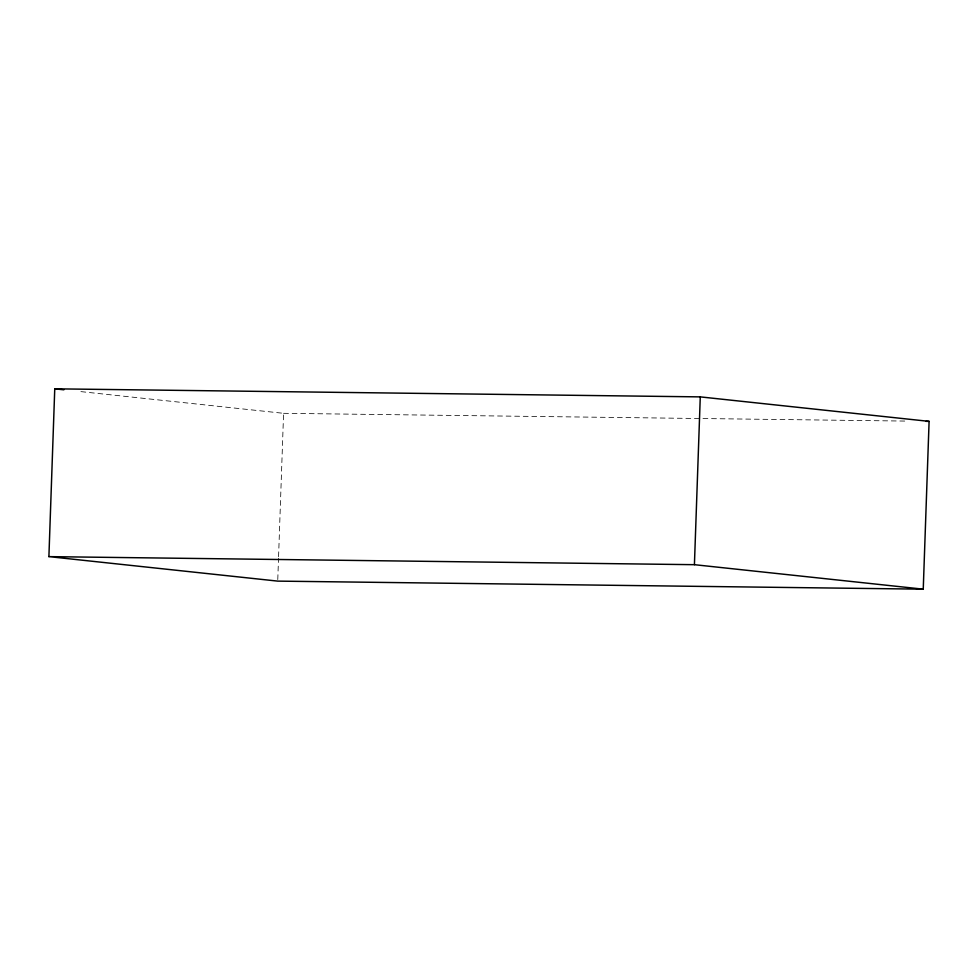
<?xml version="1.0" encoding="UTF-8"?>
<svg xmlns="http://www.w3.org/2000/svg" width="978" height="978" viewBox="0 0 978 978"><rect width="100%" height="100%" fill="white"/><g stroke="black" fill="none" stroke-linecap="round" stroke-linejoin="round"><path stroke-width="0.73" stroke-dasharray="4.89 3.67" d="M277.776 579.587L278.522 558.23M278.571 556.702L283.583 413.315L77.494 391.261M283.583 413.315L907.731 421.102"/><path stroke-width="1.47" d="M48.9 556.629L54.756 388.828L700.272 396.885L929.1 421.371L923.244 589.172L277.728 581.115L48.9 556.629L694.417 564.685L923.244 589.172M694.417 564.685L700.272 396.885M926.044 421.335L929.1 421.371M54.756 388.828L63.851 389.806"/></g></svg>
